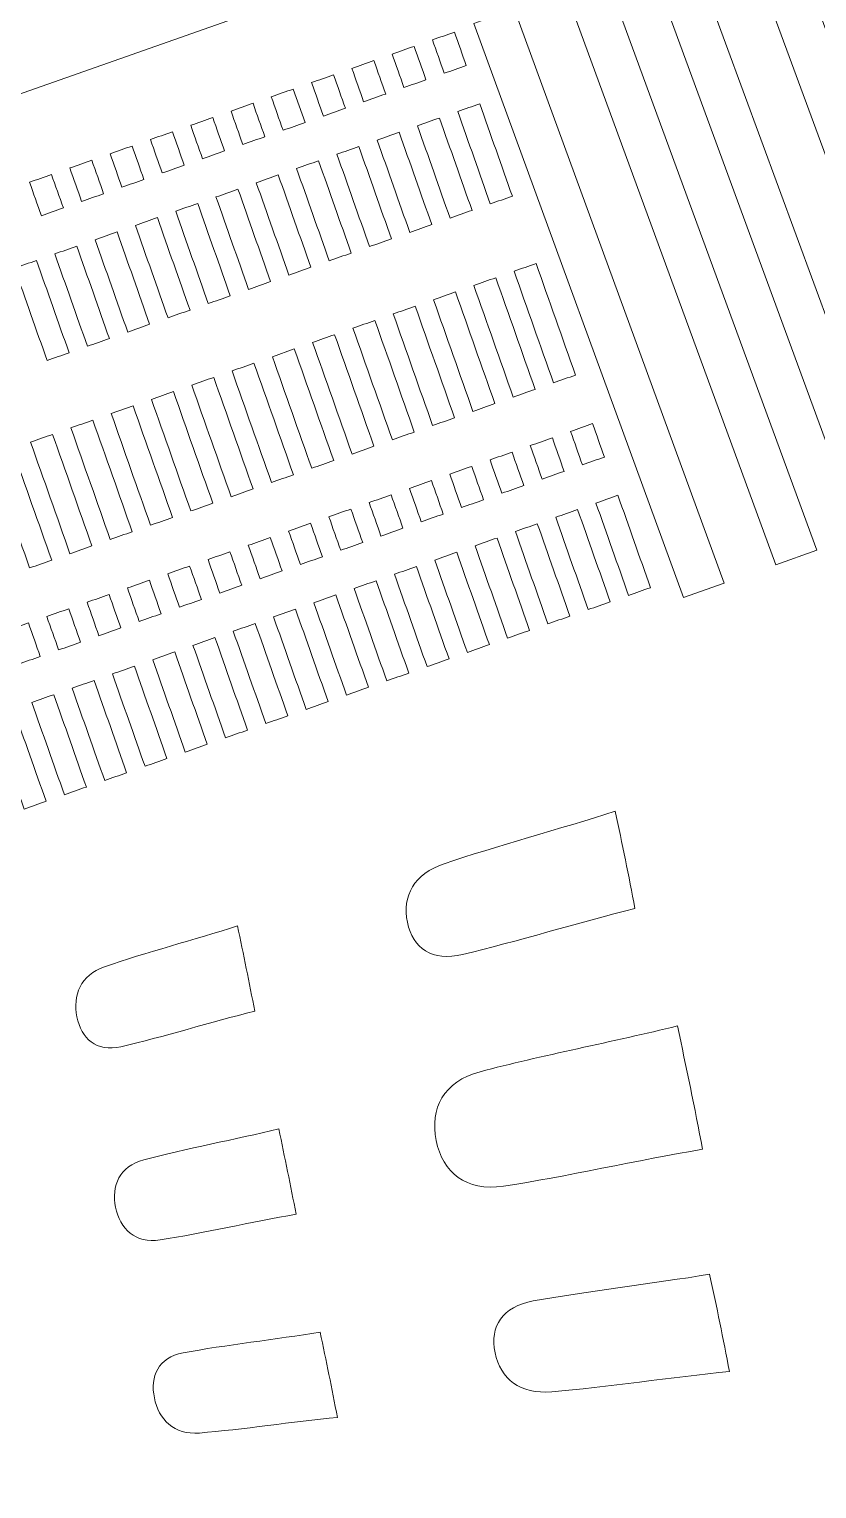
# Model space of a CAD drawing. Header units: millimetres. Extents: x -751 to 1411, y -446 to 1681.
# Drawn here: x 5.1 to 85.2, y 163.3 to 311.8 of the extents above; entities that cross this region are included whole.
import ezdxf

# ---------------------------------------------------------------- set-up
doc = ezdxf.new("R2010")
doc.units = ezdxf.units.MM
doc.header["$MEASUREMENT"] = 0
doc.layers.add('Layer 6', color=7, linetype='Continuous')

msp = doc.modelspace()

# ---------------------------------------------------------------- linework, layer by layer
at = {"layer": 'Layer 6', "lineweight": 0}
for points in [[(105.27, 340.78), (-34.65, 291.58), (-39.18, 299.5), (98.44, 354.42), (105.27, 340.78)], [(77.58, 322.06), (81.73, 323.58), (103.39, 264.89), (99.2, 263.41), (77.58, 322.06)], [(68.2, 318.61), (72.33, 320.13), (93.89, 261.54), (89.72, 260.06), (68.2, 318.61)], [(59.61, 315.76), (63.73, 317.28), (85.2, 258.77), (81.04, 257.3), (59.61, 315.76)], [(50.3, 312.35), (54.4, 313.85), (75.77, 255.44), (71.63, 253.98), (50.3, 312.35)]]:
    msp.add_lwpolyline(points, dxfattribs=at)
for points, knots in [([(-198.52, 551.4), (-477.55, 551.4), (-697.08, 331.88), (-697.08, 52.85), (-697.08, -226.18), (-477.55, -445.71), (-198.52, -445.71), (80.51, -445.71), (300.03, -226.18), (300.03, 52.85), (300.03, 331.88), (80.51, 551.4), (-198.52, 551.4)], [0, 0, 0, 0, 1, 1, 1, 2, 2, 2, 3, 3, 3, 4, 4, 4, 4]), ([(47.29, 307.28), (46.89, 308.41), (46.49, 309.54), (46.09, 310.68), (46.84, 310.94), (47.58, 311.2), (48.33, 311.47), (48.73, 310.33), (49.13, 309.2), (49.53, 308.07), (48.78, 307.8), (48.04, 307.54), (47.29, 307.28)], [0, 0, 0, 0, 1, 1, 1, 2, 2, 2, 3, 3, 3, 4, 4, 4, 4]), ([(43.19, 305.83), (42.79, 306.96), (42.39, 308.1), (41.99, 309.23), (42.74, 309.49), (43.48, 309.76), (44.23, 310.02), (44.63, 308.89), (45.03, 307.75), (45.43, 306.62), (44.68, 306.35), (43.94, 306.09), (43.19, 305.83)], [0, 0, 0, 0, 1, 1, 1, 2, 2, 2, 3, 3, 3, 4, 4, 4, 4]), ([(39.09, 304.38), (38.69, 305.51), (38.29, 306.65), (37.89, 307.78), (38.64, 308.04), (39.38, 308.31), (40.13, 308.57), (40.53, 307.44), (40.93, 306.3), (41.33, 305.17), (40.58, 304.91), (39.84, 304.64), (39.09, 304.38)], [0, 0, 0, 0, 1, 1, 1, 2, 2, 2, 3, 3, 3, 4, 4, 4, 4]), ([(34.99, 302.93), (34.59, 304.07), (34.19, 305.2), (33.79, 306.33), (34.54, 306.6), (35.28, 306.86), (36.03, 307.12), (36.43, 305.99), (36.83, 304.86), (37.23, 303.72), (36.48, 303.46), (35.74, 303.2), (34.99, 302.93)], [0, 0, 0, 0, 1, 1, 1, 2, 2, 2, 3, 3, 3, 4, 4, 4, 4]), ([(30.89, 301.48), (30.49, 302.62), (30.09, 303.75), (29.69, 304.89), (30.44, 305.15), (31.18, 305.41), (31.93, 305.68), (31.93, 305.68), (33.13, 302.27), (33.13, 302.27), (32.38, 302.01), (31.64, 301.75), (30.89, 301.48)], [0, 0, 0, 0, 1, 1, 1, 2, 2, 2, 3, 3, 3, 4, 4, 4, 4]), ([(26.79, 300.04), (26.39, 301.17), (25.99, 302.3), (25.59, 303.44), (26.34, 303.7), (27.08, 303.96), (27.83, 304.23), (28.23, 303.09), (28.63, 301.96), (29.03, 300.83), (28.28, 300.56), (27.54, 300.3), (26.79, 300.04)], [0, 0, 0, 0, 1, 1, 1, 2, 2, 2, 3, 3, 3, 4, 4, 4, 4]), ([(51.98, 294), (50.88, 297.13), (49.77, 300.26), (48.67, 303.39), (49.41, 303.65), (50.16, 303.92), (50.9, 304.18), (52.01, 301.05), (53.11, 297.92), (54.22, 294.79), (53.47, 294.52), (52.73, 294.26), (51.98, 294)], [0, 0, 0, 0, 1, 1, 1, 2, 2, 2, 3, 3, 3, 4, 4, 4, 4]), ([(18.59, 297.14), (18.19, 298.27), (17.79, 299.41), (17.39, 300.54), (18.13, 300.8), (18.88, 301.07), (19.63, 301.33), (20.03, 300.2), (20.43, 299.06), (20.83, 297.93), (20.08, 297.67), (19.34, 297.4), (18.59, 297.14)], [0, 0, 0, 0, 1, 1, 1, 2, 2, 2, 3, 3, 3, 4, 4, 4, 4]), ([(22.69, 298.59), (22.29, 299.72), (21.89, 300.86), (21.49, 301.99), (22.24, 302.25), (22.98, 302.52), (23.73, 302.78), (24.13, 301.65), (24.53, 300.51), (24.93, 299.38), (24.18, 299.11), (23.44, 298.85), (22.69, 298.59)], [0, 0, 0, 0, 1, 1, 1, 2, 2, 2, 3, 3, 3, 4, 4, 4, 4]), ([(46.8, 302.73), (47.91, 299.6), (49.01, 296.47), (50.12, 293.34), (49.37, 293.08), (48.63, 292.81), (47.88, 292.55), (46.78, 295.68), (45.67, 298.81), (44.57, 301.94), (45.31, 302.2), (46.06, 302.47), (46.8, 302.73)], [0, 0, 0, 0, 1, 1, 1, 2, 2, 2, 3, 3, 3, 4, 4, 4, 4]), ([(14.49, 295.69), (14.09, 296.83), (13.69, 297.96), (13.29, 299.09), (14.03, 299.36), (14.78, 299.62), (15.52, 299.88), (15.93, 298.75), (16.33, 297.62), (16.73, 296.48), (15.98, 296.22), (15.24, 295.96), (14.49, 295.69)], [0, 0, 0, 0, 1, 1, 1, 2, 2, 2, 3, 3, 3, 4, 4, 4, 4]), ([(38.6, 299.84), (39.71, 296.7), (40.81, 293.57), (41.92, 290.44), (41.17, 290.18), (40.43, 289.92), (39.68, 289.65), (38.58, 292.78), (37.47, 295.92), (36.37, 299.05), (37.11, 299.31), (37.86, 299.57), (38.6, 299.84)], [0, 0, 0, 0, 1, 1, 1, 2, 2, 2, 3, 3, 3, 4, 4, 4, 4]), ([(42.7, 301.28), (43.81, 298.15), (44.91, 295.02), (46.02, 291.89), (45.27, 291.63), (44.53, 291.37), (43.78, 291.1), (42.68, 294.23), (41.57, 297.36), (40.47, 300.49), (41.21, 300.76), (41.96, 301.02), (42.7, 301.28)], [0, 0, 0, 0, 1, 1, 1, 2, 2, 2, 3, 3, 3, 4, 4, 4, 4]), ([(10.39, 294.24), (9.99, 295.38), (9.59, 296.51), (9.19, 297.65), (9.93, 297.91), (10.68, 298.17), (11.42, 298.43), (11.82, 297.3), (12.23, 296.17), (12.63, 295.03), (11.88, 294.77), (11.13, 294.51), (10.39, 294.24)], [0, 0, 0, 0, 1, 1, 1, 2, 2, 2, 3, 3, 3, 4, 4, 4, 4]), ([(34.5, 298.39), (35.61, 295.26), (36.71, 292.13), (37.82, 289), (37.07, 288.73), (36.33, 288.47), (35.58, 288.21), (34.48, 291.34), (33.37, 294.47), (32.26, 297.6), (33.01, 297.86), (33.76, 298.12), (34.5, 298.39)], [0, 0, 0, 0, 1, 1, 1, 2, 2, 2, 3, 3, 3, 4, 4, 4, 4]), ([(6.29, 292.8), (5.89, 293.93), (5.49, 295.06), (5.09, 296.2), (5.83, 296.46), (6.58, 296.72), (7.32, 296.99), (7.72, 295.85), (8.12, 294.72), (8.53, 293.59), (7.78, 293.32), (7.03, 293.06), (6.29, 292.8)], [0, 0, 0, 0, 1, 1, 1, 2, 2, 2, 3, 3, 3, 4, 4, 4, 4]), ([(30.4, 296.94), (31.51, 293.81), (32.61, 290.68), (33.72, 287.55), (32.97, 287.28), (32.23, 287.02), (31.48, 286.76), (30.38, 289.89), (29.27, 293.02), (28.16, 296.15), (28.91, 296.41), (29.65, 296.68), (30.4, 296.94)], [0, 0, 0, 0, 1, 1, 1, 2, 2, 2, 3, 3, 3, 4, 4, 4, 4]), ([(26.3, 295.49), (27.41, 292.36), (28.51, 289.23), (29.62, 286.1), (28.87, 285.84), (28.13, 285.57), (27.38, 285.31), (26.27, 288.44), (25.17, 291.57), (24.06, 294.7), (24.81, 294.96), (25.55, 295.23), (26.3, 295.49)], [0, 0, 0, 0, 1, 1, 1, 2, 2, 2, 3, 3, 3, 4, 4, 4, 4]), ([(22.2, 294.04), (23.3, 290.91), (24.41, 287.78), (25.52, 284.65), (24.77, 284.39), (24.02, 284.12), (23.28, 283.86), (22.17, 286.99), (21.07, 290.12), (19.96, 293.25), (20.71, 293.52), (21.45, 293.78), (22.2, 294.04)], [0, 0, 0, 0, 1, 1, 1, 2, 2, 2, 3, 3, 3, 4, 4, 4, 4]), ([(18.1, 292.6), (19.2, 289.46), (20.31, 286.33), (21.42, 283.2), (20.67, 282.94), (19.92, 282.68), (19.18, 282.41), (18.07, 285.54), (16.97, 288.67), (15.86, 291.81), (16.61, 292.07), (17.35, 292.33), (18.1, 292.6)], [0, 0, 0, 0, 1, 1, 1, 2, 2, 2, 3, 3, 3, 4, 4, 4, 4]), ([(14, 291.15), (15.1, 288.02), (16.21, 284.89), (17.31, 281.76), (16.57, 281.49), (15.82, 281.23), (15.08, 280.97), (13.97, 284.1), (12.87, 287.23), (11.76, 290.36), (12.51, 290.62), (13.25, 290.88), (14, 291.15)], [0, 0, 0, 0, 1, 1, 1, 2, 2, 2, 3, 3, 3, 4, 4, 4, 4]), ([(9.9, 289.7), (11, 286.57), (12.11, 283.44), (13.21, 280.31), (12.47, 280.04), (11.72, 279.78), (10.98, 279.52), (9.87, 282.65), (8.77, 285.78), (7.66, 288.91), (8.41, 289.17), (9.15, 289.44), (9.9, 289.7)], [0, 0, 0, 0, 1, 1, 1, 2, 2, 2, 3, 3, 3, 4, 4, 4, 4]), ([(5.8, 288.25), (6.9, 285.12), (8.01, 281.99), (9.11, 278.86), (8.37, 278.6), (7.62, 278.33), (6.88, 278.07), (5.77, 281.2), (4.67, 284.33), (3.56, 287.46), (4.31, 287.72), (5.05, 287.99), (5.8, 288.25)], [0, 0, 0, 0, 1, 1, 1, 2, 2, 2, 3, 3, 3, 4, 4, 4, 4]), ([(56.54, 275.14), (55.8, 274.88), (55.05, 274.62), (54.31, 274.35), (52.97, 278.14), (51.64, 281.92), (50.3, 285.7), (51.05, 285.96), (51.79, 286.23), (52.54, 286.49), (53.87, 282.71), (55.21, 278.92), (56.54, 275.14)], [0, 0, 0, 0, 1, 1, 1, 2, 2, 2, 3, 3, 3, 4, 4, 4, 4]), ([(58.41, 275.8), (57.07, 279.58), (55.74, 283.37), (54.4, 287.15), (55.15, 287.41), (55.89, 287.68), (56.64, 287.94), (57.97, 284.16), (59.31, 280.37), (60.65, 276.59), (59.9, 276.33), (59.15, 276.06), (58.41, 275.8)], [0, 0, 0, 0, 1, 1, 1, 2, 2, 2, 3, 3, 3, 4, 4, 4, 4]), ([(50.21, 272.9), (48.87, 276.69), (47.54, 280.47), (46.2, 284.25), (46.95, 284.52), (47.69, 284.78), (48.44, 285.04), (49.77, 281.26), (51.11, 277.48), (52.44, 273.69), (51.7, 273.43), (50.95, 273.17), (50.21, 272.9)], [0, 0, 0, 0, 1, 1, 1, 2, 2, 2, 3, 3, 3, 4, 4, 4, 4]), ([(46.11, 271.46), (44.77, 275.24), (43.44, 279.02), (42.1, 282.81), (42.85, 283.07), (43.59, 283.33), (44.34, 283.6), (45.67, 279.81), (47.01, 276.03), (48.34, 272.25), (47.6, 271.98), (46.85, 271.72), (46.11, 271.46)], [0, 0, 0, 0, 1, 1, 1, 2, 2, 2, 3, 3, 3, 4, 4, 4, 4]), ([(42.01, 270.01), (40.67, 273.79), (39.34, 277.57), (38, 281.36), (38.75, 281.62), (39.49, 281.88), (40.24, 282.15), (41.57, 278.36), (42.91, 274.58), (44.24, 270.8), (43.5, 270.53), (42.75, 270.27), (42.01, 270.01)], [0, 0, 0, 0, 1, 1, 1, 2, 2, 2, 3, 3, 3, 4, 4, 4, 4]), ([(37.91, 268.56), (36.57, 272.34), (35.24, 276.13), (33.9, 279.91), (34.64, 280.17), (35.39, 280.44), (36.13, 280.7), (37.47, 276.92), (38.81, 273.13), (40.14, 269.35), (39.4, 269.09), (38.65, 268.82), (37.91, 268.56)], [0, 0, 0, 0, 1, 1, 1, 2, 2, 2, 3, 3, 3, 4, 4, 4, 4]), ([(33.81, 267.11), (32.47, 270.9), (31.13, 274.68), (29.8, 278.46), (29.8, 278.46), (32.03, 279.25), (32.03, 279.25), (33.37, 275.47), (34.71, 271.68), (36.04, 267.9), (35.3, 267.64), (34.55, 267.38), (33.81, 267.11)], [0, 0, 0, 0, 1, 1, 1, 2, 2, 2, 3, 3, 3, 4, 4, 4, 4]), ([(29.71, 265.66), (28.37, 269.45), (27.03, 273.23), (25.7, 277.01), (26.44, 277.28), (27.19, 277.54), (27.93, 277.8), (29.27, 274.02), (30.61, 270.24), (31.94, 266.45), (31.2, 266.19), (30.45, 265.93), (29.71, 265.66)], [0, 0, 0, 0, 1, 1, 1, 2, 2, 2, 3, 3, 3, 4, 4, 4, 4]), ([(25.61, 264.22), (24.27, 268), (22.93, 271.78), (21.6, 275.57), (22.34, 275.83), (23.09, 276.09), (23.83, 276.36), (25.17, 272.57), (26.51, 268.79), (27.84, 265.01), (27.1, 264.74), (26.35, 264.48), (25.61, 264.22)], [0, 0, 0, 0, 1, 1, 1, 2, 2, 2, 3, 3, 3, 4, 4, 4, 4]), ([(21.5, 262.77), (20.17, 266.55), (18.83, 270.33), (17.5, 274.12), (18.24, 274.38), (18.99, 274.64), (19.73, 274.91), (21.07, 271.12), (22.4, 267.34), (23.74, 263.56), (23, 263.29), (22.25, 263.03), (21.5, 262.77)], [0, 0, 0, 0, 1, 1, 1, 2, 2, 2, 3, 3, 3, 4, 4, 4, 4]), ([(17.4, 261.32), (16.07, 265.1), (14.73, 268.89), (13.4, 272.67), (13.4, 272.67), (15.63, 273.46), (15.63, 273.46), (16.97, 269.68), (18.3, 265.89), (19.64, 262.11), (18.9, 261.85), (18.15, 261.58), (17.4, 261.32)], [0, 0, 0, 0, 1, 1, 1, 2, 2, 2, 3, 3, 3, 4, 4, 4, 4]), ([(13.3, 259.87), (11.97, 263.66), (10.63, 267.44), (9.3, 271.22), (10.04, 271.48), (10.79, 271.75), (11.53, 272.01), (12.87, 268.23), (14.2, 264.44), (15.54, 260.66), (14.79, 260.4), (14.05, 260.13), (13.3, 259.87)], [0, 0, 0, 0, 1, 1, 1, 2, 2, 2, 3, 3, 3, 4, 4, 4, 4]), ([(62.39, 271.65), (62.79, 270.52), (63.19, 269.39), (63.59, 268.25), (62.84, 267.99), (62.1, 267.73), (61.35, 267.46), (60.95, 268.6), (60.55, 269.73), (60.15, 270.86), (60.9, 271.13), (61.64, 271.39), (62.39, 271.65)], [0, 0, 0, 0, 1, 1, 1, 2, 2, 2, 3, 3, 3, 4, 4, 4, 4]), ([(9.2, 258.42), (7.87, 262.21), (6.53, 265.99), (5.2, 269.77), (5.94, 270.04), (6.69, 270.3), (7.43, 270.56), (8.77, 266.78), (10.1, 263), (11.44, 259.21), (10.69, 258.95), (9.95, 258.69), (9.2, 258.42)], [0, 0, 0, 0, 1, 1, 1, 2, 2, 2, 3, 3, 3, 4, 4, 4, 4]), ([(59.49, 266.8), (58.74, 266.54), (58, 266.28), (57.25, 266.01), (56.85, 267.15), (56.45, 268.28), (56.05, 269.42), (56.8, 269.68), (57.54, 269.94), (58.29, 270.21), (58.69, 269.07), (59.09, 267.94), (59.49, 266.8)], [0, 0, 0, 0, 1, 1, 1, 2, 2, 2, 3, 3, 3, 4, 4, 4, 4]), ([(5.1, 256.98), (3.77, 260.76), (2.43, 264.54), (1.1, 268.33), (1.84, 268.59), (2.59, 268.85), (3.33, 269.11), (4.67, 265.33), (6, 261.55), (7.34, 257.77), (6.59, 257.5), (5.85, 257.24), (5.1, 256.98)], [0, 0, 0, 0, 1, 1, 1, 2, 2, 2, 3, 3, 3, 4, 4, 4, 4]), ([(54.19, 268.76), (54.59, 267.62), (54.99, 266.49), (55.39, 265.36), (54.64, 265.09), (53.9, 264.83), (53.15, 264.57), (52.75, 265.7), (52.35, 266.83), (51.95, 267.97), (52.7, 268.23), (53.44, 268.49), (54.19, 268.76)], [0, 0, 0, 0, 1, 1, 1, 2, 2, 2, 3, 3, 3, 4, 4, 4, 4]), ([(50.09, 267.31), (50.49, 266.18), (50.89, 265.04), (51.29, 263.91), (50.54, 263.64), (49.8, 263.38), (49.05, 263.12), (48.65, 264.25), (48.25, 265.39), (47.85, 266.52), (48.6, 266.78), (49.34, 267.05), (50.09, 267.31)], [0, 0, 0, 0, 1, 1, 1, 2, 2, 2, 3, 3, 3, 4, 4, 4, 4]), ([(45.99, 265.86), (46.39, 264.73), (46.79, 263.59), (47.19, 262.46), (46.44, 262.2), (45.7, 261.93), (44.95, 261.67), (44.55, 262.8), (44.15, 263.94), (43.75, 265.07), (44.5, 265.34), (45.24, 265.6), (45.99, 265.86)], [0, 0, 0, 0, 1, 1, 1, 2, 2, 2, 3, 3, 3, 4, 4, 4, 4]), ([(41.89, 264.41), (42.29, 263.28), (42.69, 262.15), (43.09, 261.01), (42.34, 260.75), (41.6, 260.49), (40.85, 260.22), (40.45, 261.36), (40.05, 262.49), (39.65, 263.62), (40.4, 263.89), (41.14, 264.15), (41.89, 264.41)], [0, 0, 0, 0, 1, 1, 1, 2, 2, 2, 3, 3, 3, 4, 4, 4, 4]), ([(62.73, 263.58), (63.47, 263.84), (64.22, 264.1), (64.96, 264.37), (66.07, 261.24), (67.17, 258.1), (68.28, 254.97), (67.53, 254.71), (66.79, 254.45), (66.04, 254.18), (64.94, 257.32), (63.83, 260.45), (62.73, 263.58)], [0, 0, 0, 0, 1, 1, 1, 2, 2, 2, 3, 3, 3, 4, 4, 4, 4]), ([(37.79, 262.97), (38.19, 261.83), (38.59, 260.7), (38.99, 259.56), (38.24, 259.3), (37.5, 259.04), (36.75, 258.77), (36.35, 259.91), (35.95, 261.04), (35.55, 262.18), (36.3, 262.44), (37.04, 262.7), (37.79, 262.97)], [0, 0, 0, 0, 1, 1, 1, 2, 2, 2, 3, 3, 3, 4, 4, 4, 4]), ([(58.63, 262.13), (59.37, 262.39), (60.12, 262.65), (60.86, 262.92), (61.97, 259.79), (63.07, 256.66), (64.18, 253.53), (63.43, 253.26), (62.69, 253), (61.94, 252.74), (60.84, 255.87), (59.73, 259), (58.63, 262.13)], [0, 0, 0, 0, 1, 1, 1, 2, 2, 2, 3, 3, 3, 4, 4, 4, 4]), ([(33.69, 261.52), (34.09, 260.38), (34.49, 259.25), (34.89, 258.12), (34.14, 257.85), (33.4, 257.59), (32.65, 257.33), (32.25, 258.46), (31.85, 259.59), (31.45, 260.73), (32.19, 260.99), (32.94, 261.25), (33.69, 261.52)], [0, 0, 0, 0, 1, 1, 1, 2, 2, 2, 3, 3, 3, 4, 4, 4, 4]), ([(54.53, 260.68), (55.27, 260.94), (56.02, 261.21), (56.76, 261.47), (57.87, 258.34), (58.97, 255.21), (60.08, 252.08), (59.33, 251.82), (58.59, 251.55), (57.84, 251.29), (56.74, 254.42), (55.63, 257.55), (54.53, 260.68)], [0, 0, 0, 0, 1, 1, 1, 2, 2, 2, 3, 3, 3, 4, 4, 4, 4]), ([(29.58, 260.07), (29.99, 258.94), (30.39, 257.8), (30.79, 256.67), (30.04, 256.4), (29.3, 256.14), (28.55, 255.88), (28.15, 257.01), (27.75, 258.15), (27.35, 259.28), (28.09, 259.54), (28.84, 259.81), (29.58, 260.07)], [0, 0, 0, 0, 1, 1, 1, 2, 2, 2, 3, 3, 3, 4, 4, 4, 4]), ([(50.43, 259.23), (51.17, 259.5), (51.92, 259.76), (52.66, 260.02), (53.77, 256.89), (54.87, 253.76), (55.98, 250.63), (55.23, 250.37), (54.49, 250.1), (53.74, 249.84), (52.64, 252.97), (51.53, 256.1), (50.43, 259.23)], [0, 0, 0, 0, 1, 1, 1, 2, 2, 2, 3, 3, 3, 4, 4, 4, 4]), ([(25.48, 258.62), (25.88, 257.49), (26.28, 256.35), (26.69, 255.22), (25.94, 254.96), (25.19, 254.69), (24.45, 254.43), (24.05, 255.56), (23.65, 256.7), (23.25, 257.83), (23.99, 258.09), (24.74, 258.36), (25.48, 258.62)], [0, 0, 0, 0, 1, 1, 1, 2, 2, 2, 3, 3, 3, 4, 4, 4, 4]), ([(46.32, 257.78), (47.07, 258.05), (47.82, 258.31), (48.56, 258.57), (49.67, 255.44), (50.77, 252.31), (51.88, 249.18), (51.13, 248.92), (50.39, 248.66), (49.64, 248.39), (48.54, 251.52), (47.43, 254.65), (46.32, 257.78)], [0, 0, 0, 0, 1, 1, 1, 2, 2, 2, 3, 3, 3, 4, 4, 4, 4]), ([(21.38, 257.17), (21.78, 256.04), (22.18, 254.91), (22.58, 253.77), (21.84, 253.51), (21.09, 253.25), (20.35, 252.98), (19.95, 254.12), (19.55, 255.25), (19.15, 256.38), (19.89, 256.65), (20.64, 256.91), (21.38, 257.17)], [0, 0, 0, 0, 1, 1, 1, 2, 2, 2, 3, 3, 3, 4, 4, 4, 4]), ([(42.22, 256.34), (42.97, 256.6), (43.71, 256.86), (44.46, 257.13), (45.56, 253.99), (46.67, 250.86), (47.78, 247.73), (47.03, 247.47), (46.29, 247.21), (45.54, 246.94), (44.44, 250.08), (43.33, 253.21), (42.22, 256.34)], [0, 0, 0, 0, 1, 1, 1, 2, 2, 2, 3, 3, 3, 4, 4, 4, 4]), ([(17.28, 255.73), (17.68, 254.59), (18.08, 253.46), (18.48, 252.32), (17.74, 252.06), (16.99, 251.8), (16.25, 251.53), (15.85, 252.67), (15.45, 253.8), (15.05, 254.94), (15.79, 255.2), (16.54, 255.46), (17.28, 255.73)], [0, 0, 0, 0, 1, 1, 1, 2, 2, 2, 3, 3, 3, 4, 4, 4, 4]), ([(38.12, 254.89), (38.87, 255.15), (39.61, 255.41), (40.36, 255.68), (41.47, 252.55), (42.57, 249.42), (43.68, 246.29), (42.93, 246.02), (42.19, 245.76), (41.44, 245.5), (40.33, 248.63), (39.23, 251.76), (38.12, 254.89)], [0, 0, 0, 0, 1, 1, 1, 2, 2, 2, 3, 3, 3, 4, 4, 4, 4]), ([(13.18, 254.28), (13.58, 253.14), (13.98, 252.01), (14.38, 250.88), (13.64, 250.61), (12.89, 250.35), (12.15, 250.09), (11.75, 251.22), (11.35, 252.35), (10.95, 253.49), (11.69, 253.75), (12.44, 254.01), (13.18, 254.28)], [0, 0, 0, 0, 1, 1, 1, 2, 2, 2, 3, 3, 3, 4, 4, 4, 4]), ([(34.02, 253.44), (34.77, 253.7), (35.51, 253.97), (36.26, 254.23), (37.36, 251.1), (38.47, 247.97), (39.58, 244.84), (38.83, 244.57), (38.08, 244.31), (37.34, 244.05), (36.23, 247.18), (35.13, 250.31), (34.02, 253.44)], [0, 0, 0, 0, 1, 1, 1, 2, 2, 2, 3, 3, 3, 4, 4, 4, 4]), ([(9.08, 252.83), (9.48, 251.7), (9.88, 250.56), (10.28, 249.43), (9.54, 249.16), (8.79, 248.9), (8.05, 248.64), (7.65, 249.77), (7.25, 250.91), (6.85, 252.04), (7.59, 252.3), (8.34, 252.57), (9.08, 252.83)], [0, 0, 0, 0, 1, 1, 1, 2, 2, 2, 3, 3, 3, 4, 4, 4, 4]), ([(29.92, 251.99), (29.92, 251.99), (32.16, 252.78), (32.16, 252.78), (33.26, 249.65), (34.37, 246.52), (35.47, 243.39), (34.73, 243.13), (33.98, 242.86), (33.24, 242.6), (32.13, 245.73), (31.03, 248.86), (29.92, 251.99)], [0, 0, 0, 0, 1, 1, 1, 2, 2, 2, 3, 3, 3, 4, 4, 4, 4]), ([(4.98, 251.38), (5.38, 250.25), (5.78, 249.11), (6.18, 247.98), (5.44, 247.72), (4.69, 247.45), (3.95, 247.19), (3.55, 248.32), (3.15, 249.46), (2.75, 250.59), (3.49, 250.85), (4.24, 251.12), (4.98, 251.38)], [0, 0, 0, 0, 1, 1, 1, 2, 2, 2, 3, 3, 3, 4, 4, 4, 4]), ([(25.82, 250.54), (26.57, 250.81), (27.31, 251.07), (28.06, 251.33), (29.16, 248.2), (30.27, 245.07), (31.37, 241.94), (30.63, 241.68), (29.88, 241.42), (29.14, 241.15), (28.03, 244.28), (26.93, 247.41), (25.82, 250.54)], [0, 0, 0, 0, 1, 1, 1, 2, 2, 2, 3, 3, 3, 4, 4, 4, 4]), ([(21.72, 249.1), (22.47, 249.36), (23.21, 249.62), (23.96, 249.89), (25.06, 246.75), (26.17, 243.62), (27.27, 240.49), (26.53, 240.23), (25.78, 239.97), (25.04, 239.7), (23.93, 242.83), (22.83, 245.97), (21.72, 249.1)], [0, 0, 0, 0, 1, 1, 1, 2, 2, 2, 3, 3, 3, 4, 4, 4, 4]), ([(17.62, 247.65), (18.37, 247.91), (19.11, 248.17), (19.86, 248.44), (20.96, 245.31), (22.07, 242.18), (23.17, 239.05), (22.43, 238.78), (21.68, 238.52), (20.94, 238.26), (19.83, 241.39), (18.73, 244.52), (17.62, 247.65)], [0, 0, 0, 0, 1, 1, 1, 2, 2, 2, 3, 3, 3, 4, 4, 4, 4]), ([(13.52, 246.2), (14.27, 246.46), (15.01, 246.73), (15.76, 246.99), (16.86, 243.86), (17.97, 240.73), (19.07, 237.6), (18.33, 237.33), (17.58, 237.07), (16.84, 236.81), (15.73, 239.94), (14.63, 243.07), (13.52, 246.2)], [0, 0, 0, 0, 1, 1, 1, 2, 2, 2, 3, 3, 3, 4, 4, 4, 4]), ([(9.42, 244.75), (10.17, 245.01), (10.91, 245.28), (11.66, 245.54), (12.76, 242.41), (13.87, 239.28), (14.97, 236.15), (14.23, 235.89), (13.48, 235.62), (12.74, 235.36), (11.63, 238.49), (10.53, 241.62), (9.42, 244.75)], [0, 0, 0, 0, 1, 1, 1, 2, 2, 2, 3, 3, 3, 4, 4, 4, 4]), ([(5.32, 243.3), (6.06, 243.57), (6.81, 243.83), (7.56, 244.09), (8.66, 240.96), (9.77, 237.83), (10.87, 234.7), (10.13, 234.44), (9.38, 234.18), (8.64, 233.91), (7.53, 237.04), (6.42, 240.17), (5.32, 243.3)], [0, 0, 0, 0, 1, 1, 1, 2, 2, 2, 3, 3, 3, 4, 4, 4, 4]), ([(1.22, 241.86), (1.96, 242.12), (2.71, 242.38), (3.45, 242.64), (4.56, 239.51), (5.67, 236.38), (6.77, 233.25), (6.03, 232.99), (5.28, 232.73), (4.54, 232.46), (3.43, 235.59), (2.32, 238.72), (1.22, 241.86)], [0, 0, 0, 0, 1, 1, 1, 2, 2, 2, 3, 3, 3, 4, 4, 4, 4]), ([(43.54, 220.95), (42.99, 223.63), (44.22, 225.87), (47.28, 226.9), (52.49, 228.66), (59.18, 230.47), (64.69, 232.23), (65.4, 228.94), (66.06, 225.67), (66.7, 222.36), (61.12, 220.95), (54.47, 218.93), (49.16, 217.68), (46.05, 216.94), (44.09, 218.27), (43.54, 220.95)], [0, 0, 0, 0, 1, 1, 1, 2, 2, 2, 3, 3, 3, 4, 4, 4, 5, 5, 5, 5]), ([(9.91, 211.32), (9.47, 213.5), (10.27, 215.59), (12.73, 216.43), (16.88, 217.86), (21.92, 219.18), (26.25, 220.58), (26.86, 217.69), (27.44, 214.82), (28.01, 211.91), (23.62, 210.82), (18.63, 209.26), (14.38, 208.29), (11.87, 207.72), (10.35, 209.14), (9.91, 211.32)], [0, 0, 0, 0, 1, 1, 1, 2, 2, 2, 3, 3, 3, 4, 4, 4, 5, 5, 5, 5]), ([(50.94, 205.75), (56.99, 207.36), (64.65, 208.83), (71.02, 210.41), (71.92, 206.22), (72.77, 202.07), (73.58, 197.86), (67.11, 196.76), (59.5, 195.05), (53.31, 194.11), (49.49, 193.54), (47.14, 195.5), (46.47, 198.75), (45.81, 202.01), (47.21, 204.75), (50.94, 205.75)], [0, 0, 0, 0, 1, 1, 1, 2, 2, 2, 3, 3, 3, 4, 4, 4, 5, 5, 5, 5]), ([(16.72, 196.8), (20.94, 197.92), (26.05, 198.86), (30.45, 199.93), (31.06, 197.04), (31.65, 194.17), (32.22, 191.26), (27.76, 190.49), (22.69, 189.31), (18.38, 188.65), (15.83, 188.26), (14.29, 189.78), (13.85, 191.96), (13.4, 194.13), (14.22, 196.14), (16.72, 196.8)], [0, 0, 0, 0, 1, 1, 1, 2, 2, 2, 3, 3, 3, 4, 4, 4, 5, 5, 5, 5]), ([(56.35, 182.44), (61.72, 183.41), (68.62, 184.22), (74.3, 185.15), (75.01, 181.85), (75.68, 178.58), (76.32, 175.26), (70.56, 174.68), (63.71, 173.67), (58.23, 173.2), (55.01, 172.93), (53.01, 174.5), (52.46, 177.18), (51.92, 179.86), (53.2, 181.87), (56.35, 182.44)], [0, 0, 0, 0, 1, 1, 1, 2, 2, 2, 3, 3, 3, 4, 4, 4, 5, 5, 5, 5]), ([(20.71, 177.16), (25, 177.96), (30.19, 178.53), (34.66, 179.28), (35.27, 176.38), (35.85, 173.51), (36.42, 170.6), (31.9, 170.16), (26.75, 169.36), (22.37, 169.01), (19.79, 168.8), (18.23, 170.41), (17.79, 172.58), (17.34, 174.76), (18.18, 176.68), (20.71, 177.16)], [0, 0, 0, 0, 1, 1, 1, 2, 2, 2, 3, 3, 3, 4, 4, 4, 5, 5, 5, 5])]:
    msp.add_open_spline(points, degree=3, knots=knots, dxfattribs=at)

doc.saveas('drawing.dxf')
